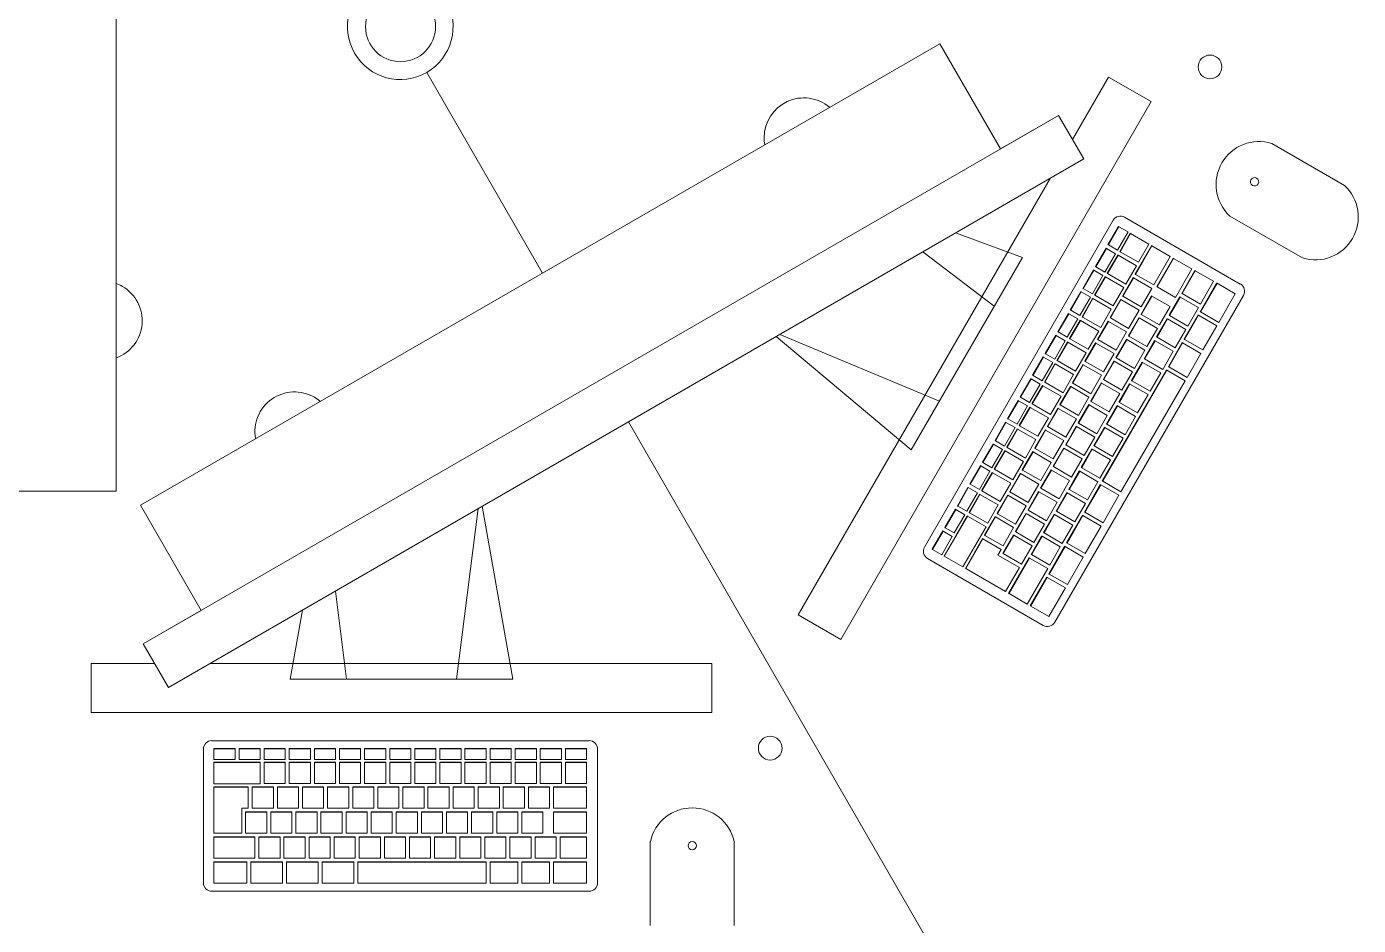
# Model space of a CAD drawing. Header units: millimetres. Extents: x 155927 to 326028, y -36033 to 97293.
# Drawn here: x 175118 to 176125, y 23082 to 23762 of the extents above; entities that cross this region are included whole.
import ezdxf

# ---------------------------------------------------------------- set-up
doc = ezdxf.new("R2010")
doc.units = ezdxf.units.MM
doc.header["$MEASUREMENT"] = 0
for name, color, linetype, lineweight in [('A-GENM', 8, 'CONTINUOUS', 9), ('E-ELEC-EQPM', 8, 'CONTINUOUS', 9), ('I-FURN', 8, 'CONTINUOUS', 9)]:
    doc.layers.add(name, color=color, linetype=linetype, lineweight=lineweight)

msp = doc.modelspace()

# ---------------------------------------------------------------- linework, layer by layer
at = {"layer": 'A-GENM'}
for p, q in [((176114.9, 23641.9), (176059.9, 23673.7)), ((175797, 23368.2), (175939.8, 23615.5)), ((175948.4, 23617.8), (176036, 23567.2)), ((176028.2, 23618.7), (176083.1, 23587)), ((175935.9, 23596.9), (175943.9, 23610.8)), ((175944.2, 23610.6), (175936.2, 23596.8)), ((175943.1, 23592.8), (175951.1, 23606.7)), ((175944.2, 23610.6), (175943.9, 23610.8)), ((175951.1, 23606.7), (175944.2, 23610.6)), ((175944.8, 23591.8), (175952.8, 23605.7)), ((175953, 23605.5), (175945, 23591.7)), ((175953, 23605.5), (175952.8, 23605.7)), ((175966.9, 23597.5), (175953, 23605.5)), ((175926.4, 23580.5), (175934.4, 23594.3)), ((175934.7, 23594.2), (175926.7, 23580.3)), ((175934.7, 23594.2), (175934.4, 23594.3)), ((175941.6, 23590.2), (175934.7, 23594.2)), ((175936.2, 23596.8), (175935.9, 23596.9)), ((175936.2, 23596.8), (175943.1, 23592.8)), ((175956.5, 23574.7), (175969, 23596.3)), ((175969.2, 23596.2), (175956.7, 23574.5)), ((175958.9, 23583.7), (175966.9, 23597.5)), ((175969.2, 23596.2), (175969, 23596.3)), ((175983, 23588.2), (175969.2, 23596.2)), ((175933.6, 23576.3), (175941.6, 23590.2)), ((175935.3, 23575.4), (175943.3, 23589.2)), ((175943.5, 23589.1), (175935.5, 23575.2)), ((175943.5, 23589.1), (175943.3, 23589.2)), ((175957.4, 23581.1), (175943.5, 23589.1)), ((175945, 23591.7), (175944.8, 23591.8)), ((175945, 23591.7), (175958.9, 23583.7)), ((175970.5, 23566.6), (175983, 23588.2)), ((175972.9, 23565.2), (175985.4, 23586.9)), ((175985.6, 23586.7), (175973.1, 23565.1)), ((175985.6, 23586.7), (175985.4, 23586.9)), ((175999.4, 23578.8), (175985.6, 23586.7)), ((175916.9, 23564), (175924.9, 23577.9)), ((175925.2, 23577.7), (175917.2, 23563.9)), ((175924.1, 23559.9), (175932.1, 23573.7)), ((175925.2, 23577.7), (175924.9, 23577.9)), ((175932.1, 23573.7), (175925.2, 23577.7)), ((175926.7, 23580.3), (175926.4, 23580.5)), ((175926.7, 23580.3), (175933.6, 23576.3)), ((175935.5, 23575.2), (175935.3, 23575.4)), ((175935.5, 23575.2), (175949.4, 23567.2)), ((175949.4, 23567.2), (175957.4, 23581.1)), ((175956.7, 23574.5), (175956.5, 23574.7)), ((175956.7, 23574.5), (175970.5, 23566.6)), ((175986.9, 23557.1), (175999.4, 23578.8)), ((175991.7, 23560.1), (176001.7, 23577.4)), ((176002, 23577.3), (175992, 23560)), ((176002, 23577.3), (176001.7, 23577.4)), ((176015.8, 23569.3), (176002, 23577.3)), ((175917.2, 23563.9), (175916.9, 23564)), ((175917.2, 23563.9), (175924.1, 23559.9)), ((175925.8, 23558.9), (175933.8, 23572.8)), ((175934, 23572.6), (175926, 23558.8)), ((175934, 23572.6), (175933.8, 23572.8)), ((175947.9, 23564.6), (175934, 23572.6)), ((175939.9, 23550.8), (175947.9, 23564.6)), ((175947, 23558.2), (175955, 23572.1)), ((175955.2, 23572), (175947.2, 23558.1)), ((175955.2, 23572), (175955, 23572.1)), ((175969, 23564), (175955.2, 23572)), ((175961, 23550.1), (175969, 23564)), ((175973.1, 23565.1), (175972.9, 23565.2)), ((175973.1, 23565.1), (175986.9, 23557.1)), ((176005.6, 23546.3), (176018.1, 23567.9)), ((176005.8, 23552), (176015.8, 23569.3)), ((176018.4, 23567.8), (176005.9, 23546.2)), ((176018.4, 23567.8), (176018.1, 23567.9)), ((176032.2, 23559.8), (176018.4, 23567.8)), ((176038.4, 23558.6), (175895.6, 23311.3)), ((175907.4, 23547.6), (175915.4, 23561.4)), ((175915.7, 23561.3), (175907.7, 23547.4)), ((175914.6, 23543.4), (175922.6, 23557.3)), ((175915.7, 23561.3), (175915.4, 23561.4)), ((175922.6, 23557.3), (175915.7, 23561.3)), ((175916.3, 23542.4), (175924.3, 23556.3)), ((175924.5, 23556.2), (175916.5, 23542.3)), ((175924.5, 23556.2), (175924.3, 23556.3)), ((175938.4, 23548.2), (175924.5, 23556.2)), ((175926, 23558.8), (175925.8, 23558.9)), ((175926, 23558.8), (175939.9, 23550.8)), ((175937.5, 23541.8), (175945.5, 23555.6)), ((175945.7, 23555.5), (175937.7, 23541.6)), ((175945.7, 23555.5), (175945.5, 23555.6)), ((175959.5, 23547.5), (175945.7, 23555.5)), ((175947.2, 23558.1), (175947, 23558.2)), ((175947.2, 23558.1), (175961, 23550.1)), ((175960.9, 23544.4), (175968.9, 23558.3)), ((175969.1, 23558.2), (175961.1, 23544.3)), ((175969.1, 23558.2), (175968.9, 23558.3)), ((175982.9, 23550.2), (175969.1, 23558.2)), ((175982.2, 23543.6), (175990.2, 23557.5)), ((175990.5, 23557.4), (175982.5, 23543.5)), ((175990.5, 23557.4), (175990.2, 23557.5)), ((176004.3, 23549.4), (175990.5, 23557.4)), ((175992, 23560), (175991.7, 23560.1)), ((175992, 23560), (176005.8, 23552)), ((176019.7, 23538.2), (176032.2, 23559.8)), ((175897.9, 23531.1), (175905.9, 23545)), ((175906.2, 23544.8), (175898.2, 23531)), ((175906.2, 23544.8), (175905.9, 23545)), ((175913.1, 23540.8), (175906.2, 23544.8)), ((175907.7, 23547.4), (175907.4, 23547.6)), ((175907.7, 23547.4), (175914.6, 23543.4)), ((175930.4, 23534.3), (175938.4, 23548.2)), ((175951.5, 23533.7), (175959.5, 23547.5)), ((175961.1, 23544.3), (175960.9, 23544.4)), ((175961.1, 23544.3), (175974.9, 23536.3)), ((175974.9, 23536.3), (175982.9, 23550.2)), ((175982.5, 23543.5), (175982.2, 23543.6)), ((175982.5, 23543.5), (175996.3, 23535.5)), ((175993.6, 23525.5), (176004.1, 23543.7)), ((176004.4, 23543.6), (175993.9, 23525.4)), ((175996.3, 23535.5), (176004.3, 23549.4)), ((176004.4, 23543.6), (176004.1, 23543.7)), ((176018.2, 23535.6), (176004.4, 23543.6)), ((176005.9, 23546.2), (176005.6, 23546.3)), ((176005.9, 23546.2), (176019.7, 23538.2)), ((175905.1, 23527), (175913.1, 23540.8)), ((175906.8, 23526), (175914.8, 23539.8)), ((175915, 23539.7), (175907, 23525.8)), ((175915, 23539.7), (175914.8, 23539.8)), ((175928.9, 23531.7), (175915, 23539.7)), ((175916.5, 23542.3), (175916.3, 23542.4)), ((175916.5, 23542.3), (175930.4, 23534.3)), ((175928, 23525.3), (175936, 23539.2)), ((175936.2, 23539), (175928.2, 23525.2)), ((175936.2, 23539), (175936, 23539.2)), ((175950, 23531.1), (175936.2, 23539)), ((175937.7, 23541.6), (175937.5, 23541.8)), ((175937.7, 23541.6), (175951.5, 23533.7)), ((175951.4, 23528), (175959.4, 23541.8)), ((175959.6, 23541.7), (175951.6, 23527.8)), ((175959.6, 23541.7), (175959.4, 23541.8)), ((175973.4, 23533.7), (175959.6, 23541.7)), ((175965.4, 23519.9), (175973.4, 23533.7)), ((175972.7, 23527.2), (175980.7, 23541)), ((175981, 23540.9), (175973, 23527)), ((175980.8, 23541), (175980.7, 23541)), ((175994.8, 23532.9), (175981, 23540.9)), ((175986.8, 23519.1), (175994.8, 23532.9)), ((176007.7, 23517.4), (176018.2, 23535.6)), ((175888.4, 23514.7), (175896.4, 23528.5)), ((175896.7, 23528.4), (175888.7, 23514.5)), ((175895.6, 23510.5), (175903.6, 23524.4)), ((175896.7, 23528.4), (175896.4, 23528.5)), ((175903.6, 23524.4), (175896.7, 23528.4)), ((175897.3, 23509.5), (175905.3, 23523.4)), ((175905.5, 23523.3), (175897.5, 23509.4)), ((175898.2, 23531), (175897.9, 23531.1)), ((175898.2, 23531), (175905.1, 23527)), ((175905.5, 23523.3), (175905.3, 23523.4)), ((175919.4, 23515.3), (175905.5, 23523.3)), ((175907, 23525.8), (175906.8, 23526)), ((175907, 23525.8), (175920.9, 23517.9)), ((175918.5, 23508.9), (175926.5, 23522.7)), ((175920.9, 23517.9), (175928.9, 23531.7)), ((175926.7, 23522.6), (175926.5, 23522.7)), ((175928.2, 23525.2), (175928, 23525.3)), ((175928.2, 23525.2), (175942, 23517.2)), ((175941.9, 23511.5), (175949.9, 23525.4)), ((175942, 23517.2), (175950, 23531.1)), ((175950.1, 23525.2), (175942.1, 23511.4)), ((175950.1, 23525.2), (175949.9, 23525.4)), ((175963.9, 23517.3), (175950.1, 23525.2)), ((175951.6, 23527.8), (175951.4, 23528)), ((175951.6, 23527.8), (175965.4, 23519.9)), ((175963.2, 23510.7), (175971.2, 23524.6)), ((175971.5, 23524.4), (175963.5, 23510.6)), ((175971.5, 23524.4), (175971.2, 23524.6)), ((175985.3, 23516.5), (175971.5, 23524.4)), ((175973, 23527), (175972.7, 23527.2)), ((175973, 23527), (175986.8, 23519.1)), ((175981.6, 23504.7), (175992.1, 23522.9)), ((175992.4, 23522.8), (175981.9, 23504.6)), ((175992.4, 23522.8), (175992.1, 23522.9)), ((176006.2, 23514.8), (175992.4, 23522.8)), ((175993.9, 23525.4), (175993.6, 23525.5)), ((175993.9, 23525.4), (176007.7, 23517.4)), ((175888.7, 23514.5), (175888.4, 23514.7)), ((175888.7, 23514.5), (175895.6, 23510.5)), ((175911.4, 23501.4), (175919.4, 23515.3)), ((175926.7, 23522.6), (175918.7, 23508.7)), ((175940.5, 23514.6), (175926.7, 23522.6)), ((175932.5, 23500.8), (175940.5, 23514.6)), ((175955.9, 23503.4), (175963.9, 23517.3)), ((175977.3, 23502.6), (175985.3, 23516.5)), ((175995.7, 23496.6), (176006.2, 23514.8)), ((175878.9, 23498.2), (175886.9, 23512.1)), ((175887.2, 23511.9), (175879.2, 23498.1)), ((175886.1, 23494.1), (175894.1, 23507.9)), ((175887.2, 23511.9), (175886.9, 23512.1)), ((175894.1, 23507.9), (175887.2, 23511.9)), ((175887.8, 23493.1), (175895.8, 23506.9)), ((175896, 23506.8), (175888, 23492.9)), ((175896, 23506.8), (175895.8, 23506.9)), ((175909.9, 23498.8), (175896, 23506.8)), ((175897.5, 23509.4), (175897.3, 23509.5)), ((175897.5, 23509.4), (175911.4, 23501.4)), ((175909, 23492.4), (175917, 23506.3)), ((175917.2, 23506.1), (175909.2, 23492.3)), ((175917.2, 23506.1), (175917, 23506.3)), ((175931, 23498.2), (175917.2, 23506.1)), ((175918.7, 23508.7), (175918.5, 23508.9)), ((175918.7, 23508.7), (175932.5, 23500.8)), ((175932.4, 23495.1), (175940.4, 23508.9)), ((175940.6, 23508.8), (175932.6, 23494.9)), ((175940.6, 23508.8), (175940.4, 23508.9)), ((175954.4, 23500.8), (175940.6, 23508.8)), ((175942.1, 23511.4), (175941.9, 23511.5)), ((175942.1, 23511.4), (175955.9, 23503.4)), ((175953.7, 23494.3), (175961.7, 23508.1)), ((175962, 23508), (175954, 23494.1)), ((175962, 23508), (175961.7, 23508.1)), ((175975.8, 23500), (175962, 23508)), ((175963.5, 23510.6), (175963.2, 23510.7)), ((175963.5, 23510.6), (175977.3, 23502.6)), ((175981.9, 23504.6), (175981.6, 23504.7)), ((175981.9, 23504.6), (175995.7, 23496.6)), ((175869.4, 23481.7), (175877.4, 23495.6)), ((175877.7, 23495.5), (175869.7, 23481.6)), ((175877.7, 23495.5), (175877.4, 23495.6)), ((175884.6, 23491.5), (175877.7, 23495.5)), ((175879.2, 23498.1), (175878.9, 23498.2)), ((175879.2, 23498.1), (175886.1, 23494.1)), ((175888, 23492.9), (175887.8, 23493.1)), ((175888, 23492.9), (175901.9, 23485)), ((175901.9, 23485), (175909.9, 23498.8)), ((175909.2, 23492.3), (175909, 23492.4)), ((175922.9, 23478.6), (175930.9, 23492.5)), ((175923, 23484.3), (175931, 23498.2)), ((175931.1, 23492.3), (175930.9, 23492.5)), ((175931.6, 23418.1), (175980.1, 23502.1)), ((175980.4, 23502), (175931.9, 23418)), ((175932.6, 23494.9), (175932.4, 23495.1)), ((175932.6, 23494.9), (175946.4, 23487)), ((175945.7, 23410), (175994.2, 23494)), ((175946.4, 23487), (175954.4, 23500.8)), ((175954, 23494.1), (175953.7, 23494.3)), ((175954, 23494.1), (175967.8, 23486.2)), ((175967.8, 23486.2), (175975.8, 23500)), ((175980.4, 23502), (175980.1, 23502.1)), ((175994.2, 23494), (175980.4, 23502)), ((175876.6, 23477.6), (175884.6, 23491.5)), ((175878.3, 23476.6), (175886.3, 23490.5)), ((175886.5, 23490.3), (175878.5, 23476.5)), ((175886.5, 23490.3), (175886.3, 23490.5)), ((175900.4, 23482.4), (175886.5, 23490.3)), ((175892.4, 23468.5), (175900.4, 23482.4)), ((175899.5, 23476), (175907.5, 23489.8)), ((175907.7, 23489.7), (175899.7, 23475.8)), ((175907.7, 23489.7), (175907.5, 23489.8)), ((175921.5, 23481.7), (175907.7, 23489.7)), ((175909.2, 23492.3), (175923, 23484.3)), ((175931.1, 23492.3), (175923.1, 23478.5)), ((175944.9, 23484.4), (175931.1, 23492.3)), ((175936.9, 23470.5), (175944.9, 23484.4)), ((175944.2, 23477.8), (175952.2, 23491.7)), ((175952.5, 23491.5), (175944.5, 23477.7)), ((175952.5, 23491.5), (175952.2, 23491.7)), ((175966.3, 23483.6), (175952.5, 23491.5)), ((175958.3, 23469.7), (175966.3, 23483.6)), ((175859.9, 23465.3), (175867.9, 23479.1)), ((175868.2, 23479), (175860.2, 23465.2)), ((175867.1, 23461.2), (175875.1, 23475)), ((175868.2, 23479), (175867.9, 23479.1)), ((175875.1, 23475), (175868.2, 23479)), ((175868.8, 23460.2), (175876.8, 23474)), ((175877, 23473.9), (175869, 23460)), ((175869.7, 23481.6), (175869.4, 23481.7)), ((175869.7, 23481.6), (175876.6, 23477.6)), ((175877, 23473.9), (175876.8, 23474)), ((175890.9, 23465.9), (175877, 23473.9)), ((175878.5, 23476.5), (175878.3, 23476.6)), ((175878.5, 23476.5), (175892.4, 23468.5)), ((175890, 23459.5), (175898, 23473.4)), ((175898.2, 23473.2), (175890.2, 23459.4)), ((175898.2, 23473.2), (175898, 23473.4)), ((175912, 23465.2), (175898.2, 23473.2)), ((175899.7, 23475.8), (175899.5, 23476)), ((175899.7, 23475.8), (175913.5, 23467.8)), ((175913.4, 23462.2), (175921.4, 23476)), ((175913.5, 23467.8), (175921.5, 23481.7)), ((175921.6, 23475.9), (175913.6, 23462)), ((175921.6, 23475.9), (175921.4, 23476)), ((175935.4, 23467.9), (175921.6, 23475.9)), ((175923.1, 23478.5), (175922.9, 23478.6)), ((175923.1, 23478.5), (175936.9, 23470.5)), ((175934.7, 23461.4), (175942.7, 23475.2)), ((175943, 23475.1), (175935, 23461.2)), ((175943, 23475.1), (175942.7, 23475.2)), ((175956.8, 23467.1), (175943, 23475.1)), ((175944.5, 23477.7), (175944.2, 23477.8)), ((175944.5, 23477.7), (175958.3, 23469.7)), ((175850.4, 23448.8), (175858.4, 23462.7)), ((175858.7, 23462.6), (175850.7, 23448.7)), ((175858.7, 23462.6), (175858.4, 23462.7)), ((175865.6, 23458.6), (175858.7, 23462.6)), ((175860.2, 23465.2), (175859.9, 23465.3)), ((175860.2, 23465.2), (175867.1, 23461.2)), ((175882.9, 23452.1), (175890.9, 23465.9)), ((175904, 23451.4), (175912, 23465.2)), ((175913.6, 23462), (175913.4, 23462.2)), ((175927.4, 23454), (175935.4, 23467.9)), ((175948.8, 23453.2), (175956.8, 23467.1)), ((175857.6, 23444.7), (175865.6, 23458.6)), ((175859.3, 23443.7), (175867.3, 23457.6)), ((175867.5, 23457.4), (175859.5, 23443.6)), ((175867.5, 23457.4), (175867.3, 23457.6)), ((175881.4, 23449.5), (175867.5, 23457.4)), ((175869, 23460), (175868.8, 23460.2)), ((175869, 23460), (175882.9, 23452.1)), ((175880.5, 23443.1), (175888.5, 23456.9)), ((175888.7, 23456.8), (175880.7, 23442.9)), ((175888.7, 23456.8), (175888.5, 23456.9)), ((175902.5, 23448.8), (175888.7, 23456.8)), ((175890.2, 23459.4), (175890, 23459.5)), ((175890.2, 23459.4), (175904, 23451.4)), ((175903.9, 23445.7), (175911.9, 23459.6)), ((175912.1, 23459.4), (175904.1, 23445.6)), ((175912.1, 23459.4), (175911.9, 23459.6)), ((175925.9, 23451.4), (175912.1, 23459.4)), ((175913.6, 23462), (175927.4, 23454)), ((175925.2, 23444.9), (175933.2, 23458.8)), ((175933.5, 23458.6), (175925.5, 23444.8)), ((175933.5, 23458.6), (175933.2, 23458.8)), ((175947.3, 23450.6), (175933.5, 23458.6)), ((175935, 23461.2), (175934.7, 23461.4)), ((175935, 23461.2), (175948.8, 23453.2)), ((175840.9, 23432.4), (175848.9, 23446.2)), ((175849.2, 23446.1), (175841.2, 23432.2)), ((175848.1, 23428.3), (175856.1, 23442.1)), ((175849.2, 23446.1), (175848.9, 23446.2)), ((175856.1, 23442.1), (175849.2, 23446.1)), ((175850.7, 23448.7), (175850.4, 23448.8)), ((175850.7, 23448.7), (175857.6, 23444.7)), ((175859.5, 23443.6), (175859.3, 23443.7)), ((175859.5, 23443.6), (175873.4, 23435.6)), ((175873.4, 23435.6), (175881.4, 23449.5)), ((175880.7, 23442.9), (175880.5, 23443.1)), ((175880.7, 23442.9), (175894.5, 23434.9)), ((175894.4, 23429.3), (175902.4, 23443.1)), ((175894.5, 23434.9), (175902.5, 23448.8)), ((175902.6, 23443), (175894.6, 23429.1)), ((175902.6, 23443), (175902.4, 23443.1)), ((175916.4, 23435), (175902.6, 23443)), ((175904.1, 23445.6), (175903.9, 23445.7)), ((175904.1, 23445.6), (175917.9, 23437.6)), ((175915.7, 23428.5), (175923.7, 23442.3)), ((175924, 23442.2), (175916, 23428.3)), ((175917.9, 23437.6), (175925.9, 23451.4)), ((175924, 23442.2), (175923.7, 23442.3)), ((175937.8, 23434.2), (175924, 23442.2)), ((175925.5, 23444.8), (175925.2, 23444.9)), ((175925.5, 23444.8), (175939.3, 23436.8)), ((175939.3, 23436.8), (175947.3, 23450.6)), ((175841.2, 23432.2), (175840.9, 23432.4)), ((175841.2, 23432.2), (175848.1, 23428.3)), ((175849.8, 23427.3), (175857.8, 23441.1)), ((175858, 23441), (175850, 23427.1)), ((175858, 23441), (175857.8, 23441.1)), ((175871.9, 23433), (175858, 23441)), ((175863.9, 23419.1), (175871.9, 23433)), ((175871, 23426.6), (175879, 23440.5)), ((175879.2, 23440.3), (175871.2, 23426.5)), ((175879.2, 23440.3), (175879, 23440.5)), ((175893, 23432.3), (175879.2, 23440.3)), ((175885, 23418.5), (175893, 23432.3)), ((175908.4, 23421.1), (175916.4, 23435)), ((175929.8, 23420.3), (175937.8, 23434.2)), ((175831.4, 23415.9), (175839.4, 23429.8)), ((175839.7, 23429.6), (175831.7, 23415.8)), ((175838.6, 23411.8), (175846.6, 23425.7)), ((175839.7, 23429.6), (175839.4, 23429.8)), ((175846.6, 23425.7), (175839.7, 23429.6)), ((175840.3, 23410.8), (175848.3, 23424.7)), ((175848.5, 23424.5), (175840.5, 23410.7)), ((175848.5, 23424.5), (175848.3, 23424.7)), ((175862.4, 23416.5), (175848.5, 23424.5)), ((175850, 23427.1), (175849.8, 23427.3)), ((175850, 23427.1), (175863.9, 23419.1)), ((175861.5, 23410.1), (175869.5, 23424)), ((175869.7, 23423.9), (175861.7, 23410)), ((175869.7, 23423.9), (175869.5, 23424)), ((175883.5, 23415.9), (175869.7, 23423.9)), ((175871.2, 23426.5), (175871, 23426.6)), ((175871.2, 23426.5), (175885, 23418.5)), ((175884.9, 23412.8), (175892.9, 23426.7)), ((175893.1, 23426.5), (175885.1, 23412.7)), ((175893.1, 23426.5), (175892.9, 23426.7)), ((175906.9, 23418.5), (175893.1, 23426.5)), ((175894.6, 23429.1), (175894.4, 23429.3)), ((175894.6, 23429.1), (175908.4, 23421.1)), ((175906.2, 23412), (175914.2, 23425.9)), ((175914.5, 23425.7), (175906.5, 23411.9)), ((175914.5, 23425.7), (175914.2, 23425.9)), ((175928.3, 23417.7), (175914.5, 23425.7)), ((175916, 23428.3), (175915.7, 23428.5)), ((175916, 23428.3), (175929.8, 23420.3)), ((175821.9, 23399.5), (175829.9, 23413.3)), ((175830.2, 23413.2), (175822.2, 23399.3)), ((175830.2, 23413.2), (175829.9, 23413.3)), ((175837.1, 23409.2), (175830.2, 23413.2)), ((175831.7, 23415.8), (175831.4, 23415.9)), ((175831.7, 23415.8), (175838.6, 23411.8)), ((175854.4, 23402.7), (175862.4, 23416.5)), ((175875.5, 23402), (175883.5, 23415.9)), ((175885.1, 23412.7), (175884.9, 23412.8)), ((175885.1, 23412.7), (175898.9, 23404.7)), ((175898.9, 23404.7), (175906.9, 23418.5)), ((175906.5, 23411.9), (175906.2, 23412)), ((175906.5, 23411.9), (175920.3, 23403.9)), ((175918.1, 23394.7), (175930.1, 23415.5)), ((175930.4, 23415.4), (175918.4, 23394.6)), ((175920.3, 23403.9), (175928.3, 23417.7)), ((175930.4, 23415.4), (175930.1, 23415.5)), ((175944.2, 23407.4), (175930.4, 23415.4)), ((175931.9, 23418), (175931.6, 23418.1)), ((175931.9, 23418), (175945.7, 23410)), ((175829.1, 23395.3), (175837.1, 23409.2)), ((175830.8, 23394.4), (175838.8, 23408.2)), ((175839, 23408.1), (175831, 23394.2)), ((175839, 23408.1), (175838.8, 23408.2)), ((175852.9, 23400.1), (175839, 23408.1)), ((175840.5, 23410.7), (175840.3, 23410.8)), ((175840.5, 23410.7), (175854.4, 23402.7)), ((175852, 23393.7), (175860, 23407.5)), ((175860.2, 23407.4), (175852.2, 23393.5)), ((175860.2, 23407.4), (175860, 23407.5)), ((175874, 23399.4), (175860.2, 23407.4)), ((175861.7, 23410), (175861.5, 23410.1)), ((175861.7, 23410), (175875.5, 23402)), ((175875.4, 23396.3), (175883.4, 23410.2)), ((175883.6, 23410.1), (175875.6, 23396.2)), ((175883.6, 23410.1), (175883.4, 23410.2)), ((175897.4, 23402.1), (175883.6, 23410.1)), ((175889.4, 23388.2), (175897.4, 23402.1)), ((175896.7, 23395.5), (175904.7, 23409.4)), ((175905, 23409.3), (175897, 23395.4)), ((175905, 23409.3), (175904.7, 23409.4)), ((175918.8, 23401.3), (175905, 23409.3)), ((175932.2, 23386.6), (175944.2, 23407.4)), ((175811.8, 23361.4), (175829.3, 23391.8)), ((175829.5, 23391.6), (175812, 23361.3)), ((175812.4, 23383), (175820.4, 23396.9)), ((175820.7, 23396.7), (175812.7, 23382.9)), ((175819.6, 23378.9), (175827.6, 23392.7)), ((175820.7, 23396.7), (175820.4, 23396.9)), ((175827.6, 23392.7), (175820.7, 23396.7)), ((175822.2, 23399.3), (175821.9, 23399.5)), ((175822.2, 23399.3), (175829.1, 23395.3)), ((175829.5, 23391.6), (175829.3, 23391.8)), ((175843.6, 23383.5), (175829.5, 23391.6)), ((175831, 23394.2), (175830.8, 23394.4)), ((175831, 23394.2), (175844.9, 23386.2)), ((175844.9, 23386.2), (175852.9, 23400.1)), ((175852.2, 23393.5), (175852, 23393.7)), ((175852.2, 23393.5), (175866, 23385.6)), ((175865.9, 23379.9), (175873.9, 23393.7)), ((175866, 23385.6), (175874, 23399.4)), ((175874.1, 23393.6), (175866.1, 23379.8)), ((175874.1, 23393.6), (175873.9, 23393.7)), ((175887.9, 23385.6), (175874.1, 23393.6)), ((175875.6, 23396.2), (175875.4, 23396.3)), ((175875.6, 23396.2), (175889.4, 23388.2)), ((175887.2, 23379.1), (175895.2, 23392.9)), ((175895.5, 23392.8), (175887.5, 23379)), ((175895.5, 23392.8), (175895.2, 23392.9)), ((175909.3, 23384.8), (175895.5, 23392.8)), ((175897, 23395.4), (175896.7, 23395.5)), ((175897, 23395.4), (175910.8, 23387.4)), ((175904.6, 23371.4), (175916.6, 23392.1)), ((175916.9, 23392), (175904.9, 23371.2)), ((175910.8, 23387.4), (175918.8, 23401.3)), ((175916.9, 23392), (175916.6, 23392.1)), ((175930.7, 23384), (175916.9, 23392)), ((175918.4, 23394.6), (175918.1, 23394.7)), ((175918.4, 23394.6), (175932.2, 23386.6)), ((175812.7, 23382.9), (175812.4, 23383)), ((175812.7, 23382.9), (175819.6, 23378.9)), ((175826.1, 23353.2), (175843.6, 23383.5)), ((175842.5, 23377.2), (175850.5, 23391.1)), ((175850.7, 23391), (175842.7, 23377.1)), ((175850.7, 23391), (175850.5, 23391.1)), ((175864.5, 23383), (175850.7, 23391)), ((175856.5, 23369.1), (175864.5, 23383)), ((175879.9, 23371.8), (175887.9, 23385.6)), ((175901.3, 23371), (175909.3, 23384.8)), ((175918.7, 23363.3), (175930.7, 23384)), ((175802.9, 23366.6), (175810.9, 23380.4)), ((175811.2, 23380.3), (175803.2, 23366.4)), ((175810.1, 23362.4), (175818.1, 23376.3)), ((175811.2, 23380.3), (175810.9, 23380.4)), ((175818.1, 23376.3), (175811.2, 23380.3)), ((175828, 23352.1), (175841, 23374.6)), ((175841.2, 23374.5), (175828.2, 23352)), ((175841.2, 23374.5), (175841, 23374.6)), ((175855, 23366.5), (175841.2, 23374.5)), ((175842.7, 23377.1), (175842.5, 23377.2)), ((175842.7, 23377.1), (175856.5, 23369.1)), ((175856.4, 23363.4), (175864.4, 23377.3)), ((175864.6, 23377.2), (175856.6, 23363.3)), ((175864.6, 23377.2), (175864.4, 23377.3)), ((175878.4, 23369.2), (175864.6, 23377.2)), ((175866.1, 23379.8), (175865.9, 23379.9)), ((175866.1, 23379.8), (175879.9, 23371.8)), ((175877.7, 23362.6), (175885.7, 23376.5)), ((175886, 23376.4), (175878, 23362.5)), ((175886, 23376.4), (175885.7, 23376.5)), ((175899.8, 23368.4), (175886, 23376.4)), ((175887.5, 23379), (175887.2, 23379.1)), ((175887.5, 23379), (175901.3, 23371)), ((175803.2, 23366.4), (175802.9, 23366.6)), ((175803.2, 23366.4), (175810.1, 23362.4)), ((175812, 23361.3), (175811.8, 23361.4)), ((175852.5, 23362.2), (175855, 23366.5)), ((175868.9, 23352.7), (175852.5, 23362.2)), ((175856.6, 23363.3), (175856.4, 23363.4)), ((175856.6, 23363.3), (175870.4, 23355.3)), ((175870.4, 23355.3), (175878.4, 23369.2)), ((175878, 23362.5), (175877.7, 23362.6)), ((175878, 23362.5), (175891.8, 23354.5)), ((175891.1, 23348), (175903.1, 23368.8)), ((175903.4, 23368.6), (175891.4, 23347.8)), ((175891.8, 23354.5), (175899.8, 23368.4)), ((175903.4, 23368.6), (175903.1, 23368.8)), ((175917.2, 23360.7), (175903.4, 23368.6)), ((175904.9, 23371.2), (175904.6, 23371.4)), ((175904.9, 23371.2), (175918.7, 23363.3)), ((175886.9, 23309), (175799.3, 23359.6)), ((175812, 23361.3), (175826.1, 23353.2)), ((175828.2, 23352), (175828, 23352.1)), ((175828.2, 23352), (175858.4, 23334.5)), ((175858.4, 23334.5), (175868.9, 23352.7)), ((175860.7, 23333.2), (175876.2, 23360)), ((175876.5, 23359.9), (175861, 23333.1)), ((175874.8, 23325.1), (175890.3, 23351.9)), ((175876.5, 23359.9), (175876.2, 23360)), ((175890.3, 23351.9), (175876.5, 23359.9)), ((175905.2, 23339.9), (175917.2, 23360.7)), ((175877.1, 23323.7), (175889.6, 23345.4)), ((175889.9, 23345.2), (175877.4, 23323.6)), ((175889.9, 23345.2), (175889.6, 23345.4)), ((175903.7, 23337.3), (175889.9, 23345.2)), ((175891.4, 23347.8), (175891.1, 23348)), ((175891.4, 23347.8), (175905.2, 23339.9)), ((175861, 23333.1), (175860.7, 23333.2)), ((175861, 23333.1), (175874.8, 23325.1)), ((175891.2, 23315.6), (175903.7, 23337.3)), ((175877.4, 23323.6), (175877.1, 23323.7)), ((175877.4, 23323.6), (175891.2, 23315.6)), ((175257.7, 23221.7), (175543.3, 23221.7)), ((175251.4, 23114.2), (175251.4, 23215.4)), ((175259.3, 23215.8), (175275.3, 23215.8)), ((175259.3, 23215.5), (175259.3, 23215.8)), ((175275.3, 23215.5), (175259.3, 23215.5)), ((175259.3, 23215.5), (175259.3, 23207.5)), ((175275.3, 23215.5), (175275.3, 23215.8)), ((175275.3, 23207.5), (175275.3, 23215.5)), ((175278.3, 23215.8), (175294.3, 23215.8)), ((175278.3, 23215.5), (175278.3, 23215.8)), ((175294.3, 23215.5), (175278.3, 23215.5)), ((175278.3, 23215.5), (175278.3, 23207.5)), ((175294.3, 23215.5), (175294.3, 23215.8)), ((175294.3, 23207.5), (175294.3, 23215.5)), ((175297.3, 23215.8), (175313.3, 23215.8)), ((175297.3, 23215.5), (175297.3, 23215.8)), ((175313.3, 23215.5), (175297.3, 23215.5)), ((175297.3, 23215.5), (175297.3, 23207.5)), ((175313.3, 23215.5), (175313.3, 23215.8)), ((175313.3, 23207.5), (175313.3, 23215.5)), ((175316.3, 23215.8), (175332.3, 23215.8)), ((175316.3, 23215.5), (175316.3, 23215.8)), ((175332.3, 23215.5), (175316.3, 23215.5)), ((175316.3, 23215.5), (175316.3, 23207.5)), ((175332.3, 23215.5), (175332.3, 23215.8)), ((175332.3, 23207.5), (175332.3, 23215.5)), ((175335.3, 23215.8), (175351.3, 23215.8)), ((175335.3, 23215.5), (175335.3, 23215.8)), ((175351.3, 23215.5), (175335.3, 23215.5)), ((175335.3, 23215.5), (175335.3, 23207.5)), ((175351.3, 23215.5), (175351.3, 23215.8)), ((175351.3, 23207.5), (175351.3, 23215.5)), ((175354.3, 23215.8), (175370.3, 23215.8)), ((175354.3, 23215.5), (175354.3, 23215.8)), ((175370.3, 23215.5), (175354.3, 23215.5)), ((175354.3, 23215.5), (175354.3, 23207.5)), ((175370.3, 23215.5), (175370.3, 23215.8)), ((175370.3, 23207.5), (175370.3, 23215.5)), ((175373.3, 23215.8), (175389.3, 23215.8)), ((175373.3, 23215.5), (175373.3, 23215.8)), ((175389.3, 23215.5), (175373.3, 23215.5)), ((175373.3, 23215.5), (175373.3, 23207.5)), ((175389.3, 23215.5), (175389.3, 23215.8)), ((175389.3, 23207.5), (175389.3, 23215.5)), ((175392.3, 23215.8), (175408.3, 23215.8)), ((175392.3, 23215.5), (175392.3, 23215.8)), ((175408.3, 23215.5), (175392.3, 23215.5)), ((175392.3, 23215.5), (175392.3, 23207.5)), ((175408.3, 23215.5), (175408.3, 23215.8)), ((175408.3, 23207.5), (175408.3, 23215.5)), ((175411.3, 23215.8), (175427.3, 23215.8)), ((175411.3, 23215.5), (175411.3, 23215.8)), ((175427.3, 23215.5), (175411.3, 23215.5)), ((175411.3, 23215.5), (175411.3, 23207.5)), ((175427.3, 23215.5), (175427.3, 23215.8)), ((175427.3, 23207.5), (175427.3, 23215.5)), ((175430.3, 23215.8), (175446.3, 23215.8)), ((175430.3, 23215.5), (175430.3, 23215.8)), ((175446.3, 23215.5), (175430.3, 23215.5)), ((175430.3, 23215.5), (175430.3, 23207.5)), ((175446.3, 23215.5), (175446.3, 23215.8)), ((175446.3, 23207.5), (175446.3, 23215.5)), ((175449.3, 23215.8), (175465.3, 23215.8)), ((175449.3, 23215.5), (175449.3, 23215.8)), ((175465.3, 23215.5), (175449.3, 23215.5)), ((175449.3, 23215.5), (175449.3, 23207.5)), ((175465.3, 23215.5), (175465.3, 23215.8)), ((175465.3, 23207.5), (175465.3, 23215.5)), ((175468.3, 23215.8), (175484.3, 23215.8)), ((175468.3, 23215.5), (175468.3, 23215.8)), ((175484.3, 23215.5), (175468.3, 23215.5)), ((175468.3, 23215.5), (175468.3, 23207.5)), ((175484.3, 23215.5), (175484.3, 23215.8)), ((175484.3, 23207.5), (175484.3, 23215.5)), ((175487.3, 23215.8), (175503.3, 23215.8)), ((175487.3, 23215.5), (175487.3, 23215.8)), ((175503.3, 23215.5), (175487.3, 23215.5)), ((175487.3, 23215.5), (175487.3, 23207.5)), ((175503.3, 23215.5), (175503.3, 23215.8)), ((175503.3, 23207.5), (175503.3, 23215.5)), ((175506.3, 23215.8), (175522.3, 23215.8)), ((175506.3, 23215.5), (175506.3, 23215.8)), ((175522.3, 23215.5), (175506.3, 23215.5)), ((175506.3, 23215.5), (175506.3, 23207.5)), ((175522.3, 23215.5), (175522.3, 23215.8)), ((175522.3, 23207.5), (175522.3, 23215.5)), ((175525.3, 23215.8), (175541.3, 23215.8)), ((175525.3, 23215.5), (175525.3, 23215.8)), ((175541.3, 23215.5), (175525.3, 23215.5)), ((175525.3, 23215.5), (175525.3, 23207.5)), ((175541.3, 23215.5), (175541.3, 23215.8)), ((175541.3, 23207.5), (175541.3, 23215.5)), ((175549.6, 23215.4), (175549.6, 23114.2)), ((175259.3, 23207.5), (175275.3, 23207.5)), ((175259.3, 23205.5), (175294.3, 23205.5)), ((175259.3, 23205.2), (175259.3, 23205.5)), ((175294.3, 23205.2), (175259.3, 23205.2)), ((175259.3, 23205.2), (175259.3, 23189)), ((175278.3, 23207.5), (175294.3, 23207.5)), ((175294.3, 23205.2), (175294.3, 23205.5)), ((175294.3, 23189), (175294.3, 23205.2)), ((175297.3, 23207.5), (175313.3, 23207.5)), ((175297.3, 23205.5), (175313.3, 23205.5)), ((175297.3, 23205.2), (175297.3, 23205.5)), ((175313.3, 23205.2), (175297.3, 23205.2)), ((175297.3, 23205.2), (175297.3, 23189.3)), ((175313.3, 23205.2), (175313.3, 23205.5)), ((175313.3, 23189.3), (175313.3, 23205.2)), ((175316.3, 23207.5), (175332.3, 23207.5)), ((175316.3, 23205.5), (175332.3, 23205.5)), ((175316.3, 23205.2), (175316.3, 23205.5)), ((175332.3, 23205.2), (175316.3, 23205.2)), ((175316.3, 23205.2), (175316.3, 23189.3)), ((175332.3, 23205.2), (175332.3, 23205.5)), ((175332.3, 23189.3), (175332.3, 23205.2)), ((175335.3, 23207.5), (175351.3, 23207.5)), ((175335.3, 23205.5), (175351.3, 23205.5)), ((175335.3, 23205.2), (175335.3, 23205.5)), ((175351.3, 23205.2), (175335.3, 23205.2)), ((175335.3, 23205.2), (175335.3, 23189.3)), ((175351.3, 23205.2), (175351.3, 23205.5)), ((175351.3, 23189.3), (175351.3, 23205.2)), ((175354.3, 23207.5), (175370.3, 23207.5)), ((175354.3, 23205.5), (175370.3, 23205.5)), ((175354.3, 23205.2), (175354.3, 23205.5)), ((175370.3, 23205.2), (175354.3, 23205.2)), ((175354.3, 23205.2), (175354.3, 23189.3)), ((175370.3, 23205.2), (175370.3, 23205.5)), ((175370.3, 23189.3), (175370.3, 23205.2)), ((175373.3, 23207.5), (175389.3, 23207.5)), ((175373.3, 23205.5), (175389.3, 23205.5)), ((175373.3, 23205.2), (175373.3, 23205.5)), ((175389.3, 23205.2), (175373.3, 23205.2)), ((175373.3, 23205.2), (175373.3, 23189.3)), ((175389.3, 23205.2), (175389.3, 23205.5)), ((175389.3, 23189.3), (175389.3, 23205.2)), ((175392.3, 23207.5), (175408.3, 23207.5)), ((175392.3, 23205.5), (175408.3, 23205.5)), ((175392.3, 23205.2), (175392.3, 23205.5)), ((175408.3, 23205.2), (175392.3, 23205.2)), ((175392.3, 23205.2), (175392.3, 23189.3)), ((175408.3, 23205.2), (175408.3, 23205.5)), ((175408.3, 23189.3), (175408.3, 23205.2)), ((175411.3, 23207.5), (175427.3, 23207.5)), ((175411.3, 23205.5), (175427.3, 23205.5)), ((175411.3, 23205.2), (175411.3, 23205.5)), ((175427.3, 23205.2), (175411.3, 23205.2)), ((175411.3, 23205.2), (175411.3, 23189.3)), ((175427.3, 23205.2), (175427.3, 23205.5)), ((175427.3, 23189.3), (175427.3, 23205.2)), ((175430.3, 23207.5), (175446.3, 23207.5)), ((175430.3, 23205.5), (175446.3, 23205.5)), ((175430.3, 23205.2), (175430.3, 23205.5)), ((175446.3, 23205.2), (175430.3, 23205.2)), ((175430.3, 23205.2), (175430.3, 23189.3)), ((175446.3, 23205.2), (175446.3, 23205.5)), ((175446.3, 23189.3), (175446.3, 23205.2)), ((175449.3, 23207.5), (175465.3, 23207.5)), ((175449.3, 23205.5), (175465.3, 23205.5)), ((175449.3, 23205.2), (175449.3, 23205.5)), ((175465.3, 23205.2), (175449.3, 23205.2)), ((175449.3, 23205.2), (175449.3, 23189.3)), ((175465.3, 23205.2), (175465.3, 23205.5)), ((175465.3, 23189.3), (175465.3, 23205.2)), ((175468.3, 23207.5), (175484.3, 23207.5)), ((175468.3, 23205.5), (175484.3, 23205.5)), ((175468.3, 23205.2), (175468.3, 23205.5)), ((175484.3, 23205.2), (175468.3, 23205.2)), ((175468.3, 23205.2), (175468.3, 23189.3)), ((175484.3, 23205.2), (175484.3, 23205.5)), ((175484.3, 23189.3), (175484.3, 23205.2)), ((175487.3, 23207.5), (175503.3, 23207.5)), ((175487.3, 23205.5), (175503.3, 23205.5)), ((175487.3, 23205.2), (175487.3, 23205.5)), ((175503.3, 23205.2), (175487.3, 23205.2)), ((175487.3, 23205.2), (175487.3, 23189.3)), ((175503.3, 23205.2), (175503.3, 23205.5)), ((175503.3, 23189.3), (175503.3, 23205.2)), ((175506.3, 23207.5), (175522.3, 23207.5)), ((175506.3, 23205.5), (175522.3, 23205.5)), ((175506.3, 23205.2), (175506.3, 23205.5)), ((175522.3, 23205.2), (175506.3, 23205.2)), ((175506.3, 23205.2), (175506.3, 23189.3)), ((175522.3, 23205.2), (175522.3, 23205.5)), ((175522.3, 23189.3), (175522.3, 23205.2)), ((175525.3, 23207.5), (175541.3, 23207.5)), ((175525.3, 23205.5), (175541.3, 23205.5)), ((175525.3, 23205.2), (175525.3, 23205.5)), ((175541.3, 23205.2), (175525.3, 23205.2)), ((175525.3, 23205.2), (175525.3, 23189.3)), ((175541.3, 23205.2), (175541.3, 23205.5)), ((175541.3, 23189.3), (175541.3, 23205.2)), ((175259.3, 23189), (175294.3, 23189)), ((175259.3, 23186.9), (175285.3, 23186.9)), ((175259.3, 23186.6), (175259.3, 23186.9)), ((175285.3, 23186.6), (175259.3, 23186.6)), ((175259.3, 23186.6), (175259.3, 23151.7)), ((175285.3, 23186.6), (175285.3, 23186.9)), ((175285.3, 23170.6), (175285.3, 23186.6)), ((175288.3, 23186.9), (175304.3, 23186.9)), ((175288.3, 23186.6), (175288.3, 23186.9)), ((175304.3, 23186.6), (175288.3, 23186.6)), ((175288.3, 23186.6), (175288.3, 23170.6)), ((175297.3, 23189.3), (175313.3, 23189.3)), ((175304.3, 23186.6), (175304.3, 23186.9)), ((175304.3, 23170.6), (175304.3, 23186.6)), ((175307.3, 23186.9), (175323.3, 23186.9)), ((175307.3, 23186.6), (175307.3, 23186.9)), ((175323.3, 23186.6), (175307.3, 23186.6)), ((175307.3, 23186.6), (175307.3, 23170.6)), ((175316.3, 23189.3), (175332.3, 23189.3)), ((175323.3, 23186.6), (175323.3, 23186.9)), ((175323.3, 23170.6), (175323.3, 23186.6)), ((175326.3, 23186.9), (175342.3, 23186.9)), ((175326.3, 23186.6), (175326.3, 23186.9)), ((175342.3, 23186.6), (175326.3, 23186.6)), ((175326.3, 23186.6), (175326.3, 23170.6)), ((175335.3, 23189.3), (175351.3, 23189.3)), ((175342.3, 23186.6), (175342.3, 23186.9)), ((175342.3, 23170.6), (175342.3, 23186.6)), ((175345.3, 23186.9), (175361.3, 23186.9)), ((175345.3, 23186.6), (175345.3, 23186.9)), ((175361.3, 23186.6), (175345.3, 23186.6)), ((175345.3, 23186.6), (175345.3, 23170.6)), ((175354.3, 23189.3), (175370.3, 23189.3)), ((175361.3, 23186.6), (175361.3, 23186.9)), ((175361.3, 23170.6), (175361.3, 23186.6)), ((175364.3, 23186.9), (175380.3, 23186.9)), ((175364.3, 23186.6), (175364.3, 23186.9)), ((175380.3, 23186.6), (175364.3, 23186.6)), ((175364.3, 23186.6), (175364.3, 23170.6)), ((175373.3, 23189.3), (175389.3, 23189.3)), ((175380.3, 23186.6), (175380.3, 23186.9)), ((175380.3, 23170.6), (175380.3, 23186.6)), ((175383.3, 23186.9), (175399.3, 23186.9)), ((175383.3, 23186.6), (175383.3, 23186.9)), ((175399.3, 23186.6), (175383.3, 23186.6)), ((175383.3, 23186.6), (175383.3, 23170.6)), ((175392.3, 23189.3), (175408.3, 23189.3)), ((175399.3, 23186.6), (175399.3, 23186.9)), ((175399.3, 23170.6), (175399.3, 23186.6)), ((175402.3, 23186.9), (175418.3, 23186.9)), ((175402.3, 23186.6), (175402.3, 23186.9)), ((175418.3, 23186.6), (175402.3, 23186.6)), ((175402.3, 23186.6), (175402.3, 23170.6)), ((175411.3, 23189.3), (175427.3, 23189.3)), ((175418.3, 23186.6), (175418.3, 23186.9)), ((175418.3, 23170.6), (175418.3, 23186.6)), ((175421.3, 23186.9), (175437.3, 23186.9)), ((175421.3, 23186.6), (175421.3, 23186.9)), ((175437.3, 23186.6), (175421.3, 23186.6)), ((175421.3, 23186.6), (175421.3, 23170.6)), ((175430.3, 23189.3), (175446.3, 23189.3)), ((175437.3, 23186.6), (175437.3, 23186.9)), ((175437.3, 23170.6), (175437.3, 23186.6)), ((175440.3, 23186.9), (175456.3, 23186.9)), ((175440.3, 23186.6), (175440.3, 23186.9)), ((175456.3, 23186.6), (175440.3, 23186.6)), ((175440.3, 23186.6), (175440.3, 23170.6)), ((175449.3, 23189.3), (175465.3, 23189.3)), ((175456.3, 23186.6), (175456.3, 23186.9)), ((175456.3, 23170.6), (175456.3, 23186.6)), ((175459.3, 23186.9), (175475.3, 23186.9)), ((175459.3, 23186.6), (175459.3, 23186.9)), ((175475.3, 23186.6), (175459.3, 23186.6)), ((175459.3, 23186.6), (175459.3, 23170.6)), ((175468.3, 23189.3), (175484.3, 23189.3)), ((175475.3, 23186.6), (175475.3, 23186.9)), ((175475.3, 23170.6), (175475.3, 23186.6)), ((175478.3, 23186.9), (175494.3, 23186.9)), ((175478.3, 23186.6), (175478.3, 23186.9)), ((175494.3, 23186.6), (175478.3, 23186.6)), ((175478.3, 23186.6), (175478.3, 23170.6)), ((175487.3, 23189.3), (175503.3, 23189.3)), ((175494.3, 23186.6), (175494.3, 23186.9)), ((175494.3, 23170.6), (175494.3, 23186.6)), ((175497.3, 23186.9), (175513.3, 23186.9)), ((175497.3, 23186.6), (175497.3, 23186.9)), ((175513.3, 23186.6), (175497.3, 23186.6)), ((175497.3, 23186.6), (175497.3, 23170.6)), ((175506.3, 23189.3), (175522.3, 23189.3)), ((175513.3, 23186.6), (175513.3, 23186.9)), ((175513.3, 23170.6), (175513.3, 23186.6)), ((175516.3, 23186.9), (175541.3, 23186.9)), ((175516.3, 23186.6), (175516.3, 23186.9)), ((175541.3, 23186.6), (175516.3, 23186.6)), ((175516.3, 23186.6), (175516.3, 23170.7)), ((175525.3, 23189.3), (175541.3, 23189.3)), ((175541.3, 23186.6), (175541.3, 23186.9)), ((175541.3, 23170.7), (175541.3, 23186.6)), ((175280.3, 23151.7), (175280.3, 23170.6)), ((175280.3, 23170.6), (175285.3, 23170.6)), ((175288.3, 23170.6), (175304.3, 23170.6)), ((175307.3, 23170.6), (175323.3, 23170.6)), ((175326.3, 23170.6), (175342.3, 23170.6)), ((175345.3, 23170.6), (175361.3, 23170.6)), ((175364.3, 23170.6), (175380.3, 23170.6)), ((175383.3, 23170.6), (175399.3, 23170.6)), ((175402.3, 23170.6), (175418.3, 23170.6)), ((175421.3, 23170.6), (175437.3, 23170.6)), ((175440.3, 23170.6), (175456.3, 23170.6)), ((175459.3, 23170.6), (175475.3, 23170.6)), ((175478.3, 23170.6), (175494.3, 23170.6)), ((175497.3, 23170.6), (175513.3, 23170.6)), ((175516.3, 23170.7), (175541.3, 23170.7)), ((175283.3, 23167.9), (175299.3, 23167.9)), ((175283.3, 23167.7), (175283.3, 23167.9)), ((175299.3, 23167.7), (175283.3, 23167.7)), ((175283.3, 23167.7), (175283.3, 23151.7)), ((175299.3, 23167.7), (175299.3, 23167.9)), ((175299.3, 23151.7), (175299.3, 23167.7)), ((175302.3, 23167.9), (175318.3, 23167.9)), ((175302.3, 23167.7), (175302.3, 23167.9)), ((175318.3, 23167.7), (175302.3, 23167.7)), ((175302.3, 23167.7), (175302.3, 23151.7)), ((175318.3, 23167.7), (175318.3, 23167.9)), ((175318.3, 23151.7), (175318.3, 23167.7)), ((175321.3, 23167.9), (175337.3, 23167.9)), ((175321.3, 23167.7), (175321.3, 23167.9)), ((175337.3, 23167.7), (175321.3, 23167.7)), ((175321.3, 23167.7), (175321.3, 23151.7)), ((175337.3, 23167.7), (175337.3, 23167.9)), ((175337.3, 23151.7), (175337.3, 23167.7)), ((175340.3, 23167.9), (175356.3, 23167.9)), ((175340.3, 23167.7), (175340.3, 23167.9)), ((175356.3, 23167.7), (175340.3, 23167.7)), ((175340.3, 23167.7), (175340.3, 23151.7)), ((175356.3, 23167.7), (175356.3, 23167.9)), ((175356.3, 23151.7), (175356.3, 23167.7)), ((175359.3, 23167.9), (175375.3, 23167.9)), ((175359.3, 23167.7), (175359.3, 23167.9)), ((175375.3, 23167.7), (175359.3, 23167.7)), ((175359.3, 23167.7), (175359.3, 23151.7)), ((175375.3, 23167.7), (175375.3, 23167.9)), ((175375.3, 23151.7), (175375.3, 23167.7)), ((175378.3, 23167.9), (175394.3, 23167.9)), ((175378.3, 23167.7), (175378.3, 23167.9)), ((175394.3, 23167.7), (175378.3, 23167.7)), ((175378.3, 23167.7), (175378.3, 23151.7)), ((175394.3, 23167.7), (175394.3, 23167.9)), ((175394.3, 23151.7), (175394.3, 23167.7)), ((175397.3, 23167.9), (175413.3, 23167.9)), ((175397.3, 23167.7), (175397.3, 23167.9)), ((175413.3, 23167.7), (175397.3, 23167.7)), ((175397.3, 23167.7), (175397.3, 23151.7)), ((175413.3, 23167.7), (175413.3, 23167.9)), ((175413.3, 23151.7), (175413.3, 23167.7)), ((175416.3, 23167.9), (175432.3, 23167.9)), ((175416.3, 23167.7), (175416.3, 23167.9)), ((175432.3, 23167.7), (175416.3, 23167.7)), ((175416.3, 23167.7), (175416.3, 23151.7)), ((175432.3, 23167.7), (175432.3, 23167.9)), ((175432.3, 23151.7), (175432.3, 23167.7)), ((175435.3, 23167.9), (175451.3, 23167.9)), ((175435.3, 23167.7), (175435.3, 23167.9)), ((175451.3, 23167.7), (175435.3, 23167.7)), ((175435.3, 23167.7), (175435.3, 23151.7)), ((175451.3, 23167.7), (175451.3, 23167.9)), ((175451.3, 23151.7), (175451.3, 23167.7)), ((175454.3, 23167.9), (175470.3, 23167.9)), ((175454.3, 23167.7), (175454.3, 23167.9)), ((175470.3, 23167.7), (175454.3, 23167.7)), ((175454.3, 23167.7), (175454.3, 23151.7)), ((175470.3, 23167.7), (175470.3, 23167.9)), ((175470.3, 23151.7), (175470.3, 23167.7)), ((175473.3, 23167.9), (175489.3, 23167.9)), ((175473.3, 23167.7), (175473.3, 23167.9)), ((175489.3, 23167.7), (175473.3, 23167.7)), ((175473.3, 23167.7), (175473.3, 23151.7)), ((175489.3, 23167.7), (175489.3, 23167.9)), ((175489.3, 23151.7), (175489.3, 23167.7)), ((175492.3, 23167.9), (175508.3, 23167.9)), ((175492.3, 23167.7), (175492.3, 23167.9)), ((175508.3, 23167.7), (175492.3, 23167.7)), ((175492.3, 23167.7), (175492.3, 23151.7)), ((175508.3, 23167.7), (175508.3, 23167.9)), ((175508.3, 23151.7), (175508.3, 23167.7)), ((175516.3, 23167.9), (175541.3, 23167.9)), ((175516.3, 23167.7), (175516.3, 23167.9)), ((175541.3, 23167.7), (175516.3, 23167.7)), ((175516.3, 23167.7), (175516.3, 23151.7)), ((175541.3, 23167.7), (175541.3, 23167.9)), ((175541.3, 23151.7), (175541.3, 23167.7)), ((175259.3, 23151.7), (175280.3, 23151.7)), ((175283.3, 23151.7), (175299.3, 23151.7)), ((175302.3, 23151.7), (175318.3, 23151.7)), ((175321.3, 23151.7), (175337.3, 23151.7)), ((175340.3, 23151.7), (175356.3, 23151.7)), ((175359.3, 23151.7), (175375.3, 23151.7)), ((175378.3, 23151.7), (175394.3, 23151.7)), ((175397.3, 23151.7), (175413.3, 23151.7)), ((175416.3, 23151.7), (175432.3, 23151.7)), ((175435.3, 23151.7), (175451.3, 23151.7)), ((175454.3, 23151.7), (175470.3, 23151.7)), ((175473.3, 23151.7), (175489.3, 23151.7)), ((175492.3, 23151.7), (175508.3, 23151.7)), ((175516.3, 23151.7), (175541.3, 23151.7)), ((175259.3, 23149), (175290.3, 23149)), ((175259.3, 23148.7), (175259.3, 23149)), ((175290.3, 23148.7), (175259.3, 23148.7)), ((175259.3, 23148.7), (175259.3, 23132.8)), ((175290.3, 23148.7), (175290.3, 23149)), ((175290.3, 23132.8), (175290.3, 23148.7)), ((175293.3, 23149), (175309.3, 23149)), ((175293.3, 23148.7), (175293.3, 23149)), ((175309.3, 23148.7), (175293.3, 23148.7)), ((175293.3, 23148.7), (175293.3, 23132.8)), ((175309.3, 23148.7), (175309.3, 23149)), ((175309.3, 23132.8), (175309.3, 23148.7)), ((175312.3, 23149), (175328.3, 23149)), ((175312.3, 23148.7), (175312.3, 23149)), ((175328.3, 23148.7), (175312.3, 23148.7)), ((175312.3, 23148.7), (175312.3, 23132.8)), ((175328.3, 23148.7), (175328.3, 23149)), ((175328.3, 23132.8), (175328.3, 23148.7)), ((175331.3, 23149), (175347.3, 23149)), ((175331.3, 23148.7), (175331.3, 23149)), ((175347.3, 23148.7), (175331.3, 23148.7)), ((175331.3, 23148.7), (175331.3, 23132.8)), ((175347.3, 23148.7), (175347.3, 23149)), ((175347.3, 23132.8), (175347.3, 23148.7)), ((175350.3, 23149), (175366.3, 23149)), ((175350.3, 23148.7), (175350.3, 23149)), ((175366.3, 23148.7), (175350.3, 23148.7)), ((175350.3, 23148.7), (175350.3, 23132.8)), ((175366.3, 23148.7), (175366.3, 23149)), ((175366.3, 23132.8), (175366.3, 23148.7)), ((175369.3, 23149), (175385.3, 23149)), ((175369.3, 23148.7), (175369.3, 23149)), ((175385.3, 23148.7), (175369.3, 23148.7)), ((175369.3, 23148.7), (175369.3, 23132.8)), ((175385.3, 23148.7), (175385.3, 23149)), ((175385.3, 23132.8), (175385.3, 23148.7)), ((175388.3, 23149), (175404.3, 23149)), ((175388.3, 23148.7), (175388.3, 23149)), ((175404.3, 23148.7), (175388.3, 23148.7)), ((175388.3, 23148.7), (175388.3, 23132.8)), ((175404.3, 23148.7), (175404.3, 23149)), ((175404.3, 23132.8), (175404.3, 23148.7)), ((175407.3, 23149), (175423.3, 23149)), ((175407.3, 23148.7), (175407.3, 23149)), ((175423.3, 23148.7), (175407.3, 23148.7)), ((175407.3, 23148.7), (175407.3, 23132.8)), ((175423.3, 23148.7), (175423.3, 23149)), ((175423.3, 23132.8), (175423.3, 23148.7)), ((175426.3, 23149), (175442.3, 23149)), ((175426.3, 23148.7), (175426.3, 23149)), ((175442.3, 23148.7), (175426.3, 23148.7)), ((175426.3, 23148.7), (175426.3, 23132.8)), ((175442.3, 23148.7), (175442.3, 23149)), ((175442.3, 23132.8), (175442.3, 23148.7)), ((175445.3, 23149), (175461.3, 23149)), ((175445.3, 23148.7), (175445.3, 23149)), ((175461.3, 23148.7), (175445.3, 23148.7)), ((175445.3, 23148.7), (175445.3, 23132.8)), ((175461.3, 23148.7), (175461.3, 23149)), ((175461.3, 23132.8), (175461.3, 23148.7)), ((175464.3, 23149), (175480.3, 23149)), ((175464.3, 23148.7), (175464.3, 23149)), ((175480.3, 23148.7), (175464.3, 23148.7)), ((175464.3, 23148.7), (175464.3, 23132.8)), ((175480.3, 23148.7), (175480.3, 23149)), ((175480.3, 23132.8), (175480.3, 23148.7)), ((175483.3, 23149), (175499.3, 23149)), ((175483.3, 23148.7), (175483.3, 23149)), ((175499.3, 23148.7), (175483.3, 23148.7)), ((175483.3, 23148.7), (175483.3, 23132.8)), ((175499.3, 23148.7), (175499.3, 23149)), ((175499.3, 23132.8), (175499.3, 23148.7)), ((175502.3, 23149), (175518.3, 23149)), ((175502.3, 23148.7), (175502.3, 23149)), ((175518.3, 23148.7), (175502.3, 23148.7)), ((175502.3, 23148.7), (175502.3, 23132.8)), ((175518.3, 23148.7), (175518.3, 23149)), ((175518.3, 23132.8), (175518.3, 23148.7)), ((175521.3, 23149), (175541.3, 23149)), ((175521.3, 23148.7), (175521.3, 23149)), ((175541.3, 23148.7), (175521.3, 23148.7)), ((175521.3, 23148.7), (175521.3, 23132.8)), ((175541.3, 23148.7), (175541.3, 23149)), ((175541.3, 23132.8), (175541.3, 23148.7)), ((175589.5, 23145.5), (175589.5, 23082)), ((175653, 23082), (175653, 23145.5)), ((175259.3, 23132.8), (175290.3, 23132.8)), ((175259.3, 23130.1), (175284.3, 23130.1)), ((175259.3, 23129.8), (175259.3, 23130.1)), ((175284.3, 23129.8), (175259.3, 23129.8)), ((175259.3, 23129.8), (175259.3, 23113.9)), ((175284.3, 23129.8), (175284.3, 23130.1)), ((175284.3, 23113.9), (175284.3, 23129.8)), ((175287.3, 23130.1), (175311.3, 23130.1)), ((175287.3, 23129.8), (175287.3, 23130.1)), ((175311.3, 23129.8), (175287.3, 23129.8)), ((175287.3, 23129.8), (175287.3, 23113.9)), ((175293.3, 23132.8), (175309.3, 23132.8)), ((175311.3, 23129.8), (175311.3, 23130.1)), ((175311.3, 23113.9), (175311.3, 23129.8)), ((175312.3, 23132.8), (175328.3, 23132.8)), ((175314.3, 23130.1), (175338.3, 23130.1)), ((175314.3, 23129.8), (175314.3, 23130.1)), ((175338.3, 23129.8), (175314.3, 23129.8)), ((175314.3, 23129.8), (175314.3, 23113.9)), ((175331.3, 23132.8), (175347.3, 23132.8)), ((175338.3, 23129.8), (175338.3, 23130.1)), ((175338.3, 23113.9), (175338.3, 23129.8)), ((175341.3, 23130.1), (175365.3, 23130.1)), ((175341.3, 23129.8), (175341.3, 23130.1)), ((175365.3, 23129.8), (175341.3, 23129.8)), ((175341.3, 23129.8), (175341.3, 23113.9)), ((175350.3, 23132.8), (175366.3, 23132.8)), ((175365.3, 23129.8), (175365.3, 23130.1)), ((175365.3, 23113.9), (175365.3, 23129.8)), ((175368.3, 23130.1), (175465.3, 23130.1)), ((175368.3, 23129.8), (175368.3, 23130.1)), ((175465.3, 23129.8), (175368.3, 23129.8)), ((175368.3, 23129.8), (175368.3, 23113.9)), ((175369.3, 23132.8), (175385.3, 23132.8)), ((175388.3, 23132.8), (175404.3, 23132.8)), ((175407.3, 23132.8), (175423.3, 23132.8)), ((175426.3, 23132.8), (175442.3, 23132.8)), ((175445.3, 23132.8), (175461.3, 23132.8)), ((175464.3, 23132.8), (175480.3, 23132.8)), ((175465.3, 23129.8), (175465.3, 23130.1)), ((175465.3, 23113.9), (175465.3, 23129.8)), ((175468.3, 23130.1), (175489.3, 23130.1)), ((175468.3, 23129.8), (175468.3, 23130.1)), ((175489.3, 23129.8), (175468.3, 23129.8)), ((175468.3, 23129.8), (175468.3, 23113.9)), ((175483.3, 23132.8), (175499.3, 23132.8)), ((175489.3, 23129.8), (175489.3, 23130.1)), ((175489.3, 23113.9), (175489.3, 23129.8)), ((175492.3, 23130.1), (175513.3, 23130.1)), ((175492.3, 23129.8), (175492.3, 23130.1)), ((175513.3, 23129.8), (175492.3, 23129.8)), ((175492.3, 23129.8), (175492.3, 23113.9)), ((175502.3, 23132.8), (175518.3, 23132.8)), ((175513.3, 23129.8), (175513.3, 23130.1)), ((175513.3, 23113.9), (175513.3, 23129.8)), ((175516.3, 23130.1), (175541.3, 23130.1)), ((175516.3, 23129.8), (175516.3, 23130.1)), ((175541.3, 23129.8), (175516.3, 23129.8)), ((175516.3, 23129.8), (175516.3, 23113.9)), ((175521.3, 23132.8), (175541.3, 23132.8)), ((175541.3, 23129.8), (175541.3, 23130.1)), ((175541.3, 23113.9), (175541.3, 23129.8)), ((175259.3, 23113.9), (175284.3, 23113.9)), ((175287.3, 23113.9), (175311.3, 23113.9)), ((175314.3, 23113.9), (175338.3, 23113.9)), ((175341.3, 23113.9), (175365.3, 23113.9)), ((175368.3, 23113.9), (175465.3, 23113.9)), ((175468.3, 23113.9), (175489.3, 23113.9)), ((175492.3, 23113.9), (175513.3, 23113.9)), ((175516.3, 23113.9), (175541.3, 23113.9)), ((175543.3, 23107.9), (175257.7, 23107.9))]:
    msp.add_line(p, q, dxfattribs=at)
for centre, radius, start, end in [((176050.2, 23642.6), 32.5, 72.6804, 227.3196), ((176046.8, 23644.6), 3.16, 60, 240), ((176046.8, 23644.6), 3.16, 240, 60), ((176092.8, 23618), 32.5, 252.6804, 47.3196), ((175945.3, 23612.3), 6.35, 60, 150), ((176032.9, 23561.8), 6.35, 330, 60), ((175802.5, 23365.1), 6.35, 150, 240), ((175890.1, 23314.5), 6.35, 240, 330), ((175257.7, 23215.4), 6.35, 90, 180), ((175543.3, 23215.4), 6.35, 0, 90), ((175621.3, 23138.4), 32.5, 12.6804, 167.3196), ((175621.3, 23142.3), 3.16, 0, 180), ((175621.3, 23142.3), 3.16, 180, 0), ((175257.7, 23114.2), 6.35, 180, 270), ((175543.3, 23114.2), 6.35, 270, 0)]:
    msp.add_arc(centre, radius, start, end, dxfattribs=at)
at = {"layer": 'E-ELEC-EQPM'}
for p, q in [((175185.3, 24109), (175185.3, 23410.6)), ((175185.3, 24109), (175185.3, 23410.6)), ((175808.6, 23749.1), (175203.8, 23399.9)), ((175808.6, 23749.1), (175203.8, 23399.9)), ((175854.6, 23669.5), (175808.6, 23749.1)), ((175854.6, 23669.5), (175808.6, 23749.1)), ((175898.5, 23694.9), (175205.7, 23294.9)), ((175898.5, 23694.9), (175854.6, 23669.5)), ((175917.6, 23661.9), (175898.5, 23694.9)), ((175917.6, 23661.9), (175898.5, 23694.9)), ((175224.8, 23261.9), (175917.6, 23661.9)), ((175224.8, 23261.9), (175917.6, 23661.9)), ((175185.3, 23410.6), (175093.4, 23410.6)), ((175185.3, 23410.6), (175093.4, 23410.6)), ((175203.8, 23399.9), (175249.7, 23320.3)), ((175203.8, 23399.9), (175249.7, 23320.3)), ((175249.7, 23320.3), (175205.7, 23294.9)), ((175205.7, 23294.9), (175224.8, 23261.9)), ((175205.7, 23294.9), (175224.8, 23261.9))]:
    msp.add_line(p, q, dxfattribs=at)
at = {"layer": 'I-FURN'}
for p, q in [((175508, 23575.5), (175420.3, 23727.4)), ((175420.3, 23727.4), (175508, 23575.5)), ((175909.1, 23676.6), (175936.4, 23723.9)), ((175936.4, 23723.9), (175968.5, 23705.3)), ((175968.5, 23705.3), (175733.6, 23298.4)), ((175701.5, 23316.9), (175892.1, 23647.2)), ((175871.1, 23587.4), (175820.5, 23605.9)), ((175787, 23441.7), (175871.1, 23587.4)), ((175849.8, 23550.6), (175795.9, 23591.6)), ((175684.8, 23527.5), (175787, 23441.7)), ((175808.3, 23478.6), (175687.6, 23529.1)), ((175975.4, 22766.1), (175573, 23462.9)), ((175573, 23462.9), (175975.4, 22766.1)), ((175442.8, 23268.4), (175459.3, 23397.3)), ((175485.4, 23268.4), (175462.4, 23399.1)), ((175359.7, 23268.4), (175351.2, 23334.9)), ((175326.3, 23320.5), (175317.1, 23268.4)), ((175701.5, 23316.9), (175733.6, 23298.4)), ((175166.3, 23280.1), (175166.3, 23243)), ((175166.3, 23280.1), (175214.3, 23280.1)), ((175256.3, 23280.1), (175636.2, 23280.1)), ((175636.2, 23280.1), (175636.2, 23243)), ((175317.1, 23268.4), (175485.4, 23268.4)), ((175636.2, 23243), (175166.3, 23243))]:
    msp.add_line(p, q, dxfattribs=at)
for centre, radius, start, end in [((175400.3, 23762), 40, 120.0014, 300.0014), ((175400.3, 23762), 40, 300.0014, 120.0014), ((175400.5, 23762), 26.5, 0, 180), ((175400.5, 23762), 26.5, 180, 0), ((176013.1, 23731.5), 9, 0, 180), ((176013.1, 23731.5), 9, 180, 0), ((175705.7, 23678.1), 30, 49.7319, 180), ((175705.7, 23678.1), 30, 180, 190.2681), ((175175, 23539.5), 30, 60.0028, 69.7148), ((175175, 23539.5), 30, 290.2852, 60.0028), ((175320.3, 23455.6), 30, 60.0028, 190.2454), ((175320.3, 23455.6), 30, 49.7546, 60.0028), ((175680.3, 23216.1), 9, 0, 180), ((175680.3, 23216.1), 9, 180, 0)]:
    msp.add_arc(centre, radius, start, end, dxfattribs=at)

doc.saveas('drawing.dxf')
